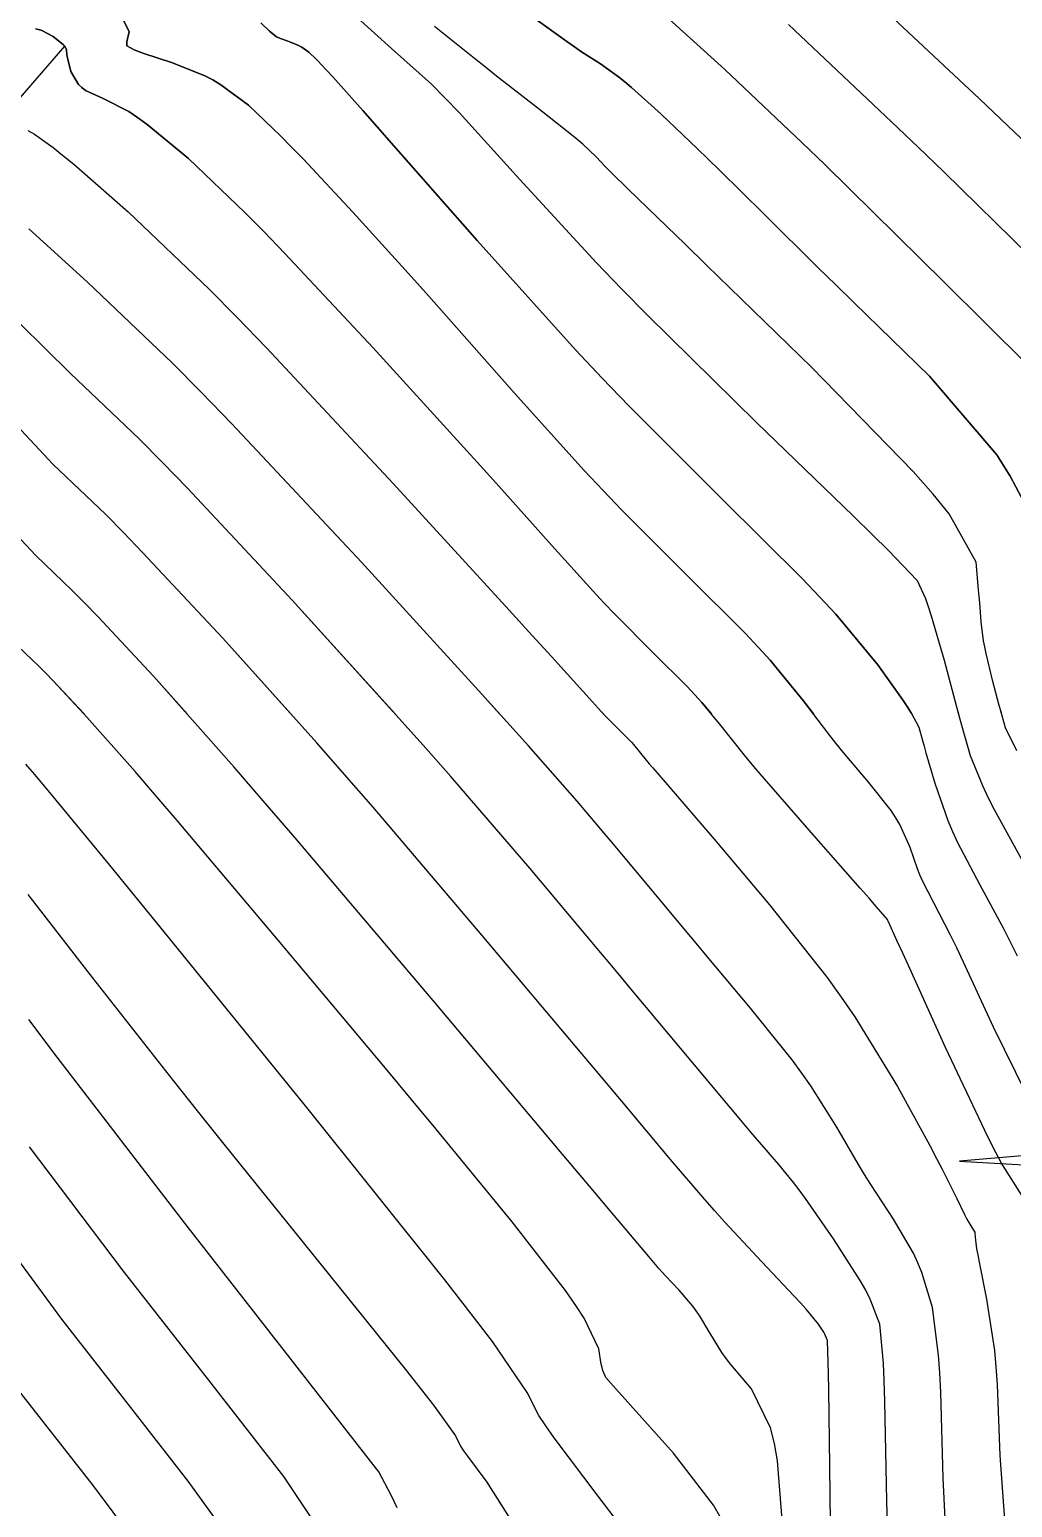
# Model space of a CAD drawing. Header units: metres. Extents: x 837475 to 838479, y 1189012 to 1191015.
# Drawn here: x 837941.09 to 837973.39, y 1189195.49 to 1189244.1 of the extents above; entities that cross this region are included whole.
import ezdxf

# ---------------------------------------------------------------- set-up
doc = ezdxf.new("R2010")
doc.units = ezdxf.units.M
doc.header["$LTSCALE"] = 0.3
for name, color, linetype in [('COTAS 10', 1, 'Continuous'), ('COTAS INT', 252, 'Continuous'), ('DRENAJE', 5, 'Continuous')]:
    doc.layers.add(name, color=color, linetype=linetype)

msp = doc.modelspace()

# ---------------------------------------------------------------- linework, layer by layer
at = {"layer": 'COTAS 10'}
for points, elevation in [([(837973.874, 1189233.08), (837971.152, 1189235.789), (837968.032, 1189238.868), (837967.235, 1189239.644), (837966.468, 1189240.386), (837963.942, 1189242.786), (837961.87, 1189244.655)], 1800), ([(837973.874, 1189233.08), (837971.152, 1189235.789), (837968.032, 1189238.868), (837967.235, 1189239.644), (837966.468, 1189240.386), (837963.942, 1189242.786), (837961.87, 1189244.655)], 1800), ([(837973.868, 1189209.055), (837972.77, 1189211.285), (837971.786, 1189213.423), (837971.563, 1189213.893), (837971.361, 1189214.311), (837970.812, 1189215.377), (837970.443, 1189216.094), (837970.355, 1189216.291), (837970.274, 1189216.488), (837970.03, 1189217.192), (837969.698, 1189217.946), (837969.562, 1189218.173), (837969.405, 1189218.409), (837968.677, 1189219.327), (837967.826, 1189220.332), (837967.592, 1189220.622), (837967.359, 1189220.918), (837966.522, 1189222.029), (837965.435, 1189223.353), (837965.043, 1189223.783), (837964.613, 1189224.24), (837962.73, 1189226.118), (837960.555, 1189228.293), (837959.939, 1189228.937), (837959.318, 1189229.598), (837957.027, 1189232.14), (837954.797, 1189234.669), (837954.214, 1189235.324), (837953.646, 1189235.958), (837951.719, 1189238.085), (837950.081, 1189239.84), (837949.695, 1189240.24), (837949.338, 1189240.603), (837948.291, 1189241.604), (837947.382, 1189242.281), (837947.112, 1189242.44), (837946.834, 1189242.586), (837945.763, 1189243.012), (837944.854, 1189243.307), (837944.678, 1189243.37), (837944.535, 1189243.426), (837944.295, 1189243.564), (837944.291, 1189243.688), (837944.297, 1189243.735), (837944.307, 1189243.787), (837944.369, 1189244.023), (837944.174, 1189244.431)], 1790), ([(837944.174, 1189244.431), (837944.369, 1189244.023), (837944.307, 1189243.787), (837944.297, 1189243.735), (837944.291, 1189243.688), (837944.295, 1189243.564), (837944.535, 1189243.426), (837944.678, 1189243.37), (837944.854, 1189243.307), (837945.763, 1189243.012), (837946.834, 1189242.586), (837947.112, 1189242.44), (837947.382, 1189242.281), (837948.291, 1189241.604), (837949.338, 1189240.603), (837949.695, 1189240.24), (837950.081, 1189239.84), (837951.719, 1189238.085), (837953.646, 1189235.958), (837954.214, 1189235.324), (837954.797, 1189234.669), (837957.027, 1189232.14), (837959.318, 1189229.598), (837959.939, 1189228.937), (837960.555, 1189228.293), (837962.73, 1189226.118), (837964.613, 1189224.24), (837965.043, 1189223.783), (837965.435, 1189223.353), (837966.522, 1189222.029), (837966.854, 1189221.589)], 1790), ([(837967.425, 1189194.063), (837967.392, 1189196.837), (837967.359, 1189199.371), (837967.351, 1189199.865), (837967.343, 1189200.268), (837967.315, 1189200.978), (837967.255, 1189201.134), (837967.226, 1189201.189), (837967.192, 1189201.25), (837967.024, 1189201.512), (837966.616, 1189202.007), (837966.429, 1189202.215), (837966.212, 1189202.454), (837965.16, 1189203.57), (837963.935, 1189204.886), (837963.607, 1189205.25), (837963.284, 1189205.614), (837962.159, 1189206.93), (837960.545, 1189208.861), (837959.914, 1189209.614), (837959.203, 1189210.461), (837955.971, 1189214.305), (837952.381, 1189218.517), (837951.444, 1189219.596), (837950.532, 1189220.637), (837947.445, 1189224.08), (837944.809, 1189226.901), (837944.181, 1189227.55), (837943.597, 1189228.142), (837941.855, 1189229.802), (837940.522, 1189231.241)], 1780), ([(837940.522, 1189231.241), (837941.855, 1189229.802), (837943.597, 1189228.142), (837944.181, 1189227.55), (837944.809, 1189226.901), (837947.445, 1189224.08), (837949.679, 1189221.589)], 1780), ([(837953.172, 1189195.473), (837952.972, 1189195.892), (837952.574, 1189196.659), (837946.196, 1189204.838), (837942, 1189210.295), (837941.07, 1189211.535)], 1770), ([(837998.957, 1189209.198), (837971.651, 1189206.877), (837998.656, 1189205.33)], 1810)]:
    msp.add_lwpolyline(points, dxfattribs=dict(at, elevation=elevation))
at = {"layer": 'COTAS INT'}
for points, elevation in [([(837968.125, 1189245.742), (837972.309, 1189241.813), (837973.246, 1189240.926), (837974.086, 1189240.126)], 1804), ([(837974.086, 1189240.126), (837973.246, 1189240.926), (837972.309, 1189241.813), (837968.125, 1189245.742)], 1804), ([(837970.084, 1189221.589), (837970.067, 1189221.62), (837969.935, 1189221.827), (837969.776, 1189222.067), (837968.972, 1189223.206), (837967.59, 1189224.864), (837967.066, 1189225.43), (837966.481, 1189226.043), (837963.858, 1189228.646), (837960.784, 1189231.719), (837959.914, 1189232.629), (837959.036, 1189233.565), (837955.799, 1189237.156), (837953.07, 1189240.268), (837952.513, 1189240.902), (837952.042, 1189241.436), (837951.058, 1189242.543), (837950.68, 1189242.948), (837950.591, 1189243.04), (837950.509, 1189243.124), (837950.267, 1189243.355), (837950.042, 1189243.516), (837949.97, 1189243.555), (837949.893, 1189243.593), (837949.582, 1189243.711), (837949.283, 1189243.826), (837949.214, 1189243.861), (837949.152, 1189243.898), (837948.977, 1189244.046), (837948.694, 1189244.316)], 1792), ([(837948.694, 1189244.316), (837948.977, 1189244.046), (837949.152, 1189243.898), (837949.214, 1189243.861), (837949.283, 1189243.826), (837949.582, 1189243.711), (837949.893, 1189243.593), (837949.97, 1189243.555), (837950.042, 1189243.516), (837950.267, 1189243.355), (837950.509, 1189243.124), (837950.591, 1189243.04), (837950.68, 1189242.948), (837951.058, 1189242.543), (837952.042, 1189241.436), (837952.513, 1189240.902), (837953.07, 1189240.268), (837955.799, 1189237.156), (837959.036, 1189233.565), (837959.914, 1189232.629), (837960.784, 1189231.719), (837963.858, 1189228.646), (837966.481, 1189226.043), (837967.066, 1189225.43), (837967.59, 1189224.864), (837968.972, 1189223.206), (837969.776, 1189222.067), (837969.935, 1189221.827), (837970.067, 1189221.62), (837970.315, 1189221.147), (837970.438, 1189220.708), (837970.491, 1189220.522), (837970.552, 1189220.309), (837970.842, 1189219.308), (837971.276, 1189218.08), (837971.428, 1189217.724), (837971.594, 1189217.36), (837972.31, 1189215.985), (837973.112, 1189214.503), (837973.332, 1189214.071), (837973.552, 1189213.629)], 1792), ([(837951.867, 1189244.48), (837952.985, 1189243.472), (837954.297, 1189242.295), (837954.737, 1189241.854), (837955.21, 1189241.364), (837957.193, 1189239.177), (837959.725, 1189236.422), (837960.545, 1189235.573), (837961.415, 1189234.687), (837964.987, 1189231.174), (837968.172, 1189228.092), (837968.799, 1189227.477), (837969.316, 1189226.965), (837970.263, 1189225.978), (837970.536, 1189225.387), (837970.628, 1189225.124), (837970.727, 1189224.819), (837971.145, 1189223.359), (837971.558, 1189221.82), (837971.655, 1189221.464), (837971.745, 1189221.139), (837972.003, 1189220.221), (837972.407, 1189219.228), (837972.588, 1189218.855), (837972.798, 1189218.441), (837973.807, 1189216.594)], 1794), ([(837951.867, 1189244.48), (837952.985, 1189243.472), (837954.297, 1189242.295), (837954.737, 1189241.854), (837955.21, 1189241.364), (837957.193, 1189239.177), (837959.725, 1189236.422), (837960.545, 1189235.573), (837961.415, 1189234.687), (837964.987, 1189231.174), (837968.172, 1189228.092), (837968.799, 1189227.477), (837969.316, 1189226.965), (837970.263, 1189225.978), (837970.536, 1189225.387), (837970.628, 1189225.124), (837970.727, 1189224.819), (837971.145, 1189223.359), (837971.558, 1189221.82), (837971.621, 1189221.589)], 1794), ([(837973.539, 1189220.375), (837973.165, 1189221.134), (837973.055, 1189221.529), (837973.012, 1189221.687), (837972.963, 1189221.867), (837972.741, 1189222.694), (837972.527, 1189223.576), (837972.483, 1189223.79), (837972.446, 1189223.992), (837972.367, 1189224.615), (837972.319, 1189225.244), (837972.301, 1189225.45), (837972.282, 1189225.669), (837972.198, 1189226.578), (837971.31, 1189228.17), (837970.784, 1189228.82), (837970.137, 1189229.561), (837966.789, 1189232.996), (837963.344, 1189236.346), (837962.636, 1189237.034), (837962.035, 1189237.618), (837960.751, 1189238.862), (837960.234, 1189239.368), (837960.115, 1189239.486), (837960.008, 1189239.596), (837959.71, 1189239.915), (837959.272, 1189240.322), (837959.076, 1189240.487), (837958.848, 1189240.675), (837957.753, 1189241.542), (837956.443, 1189242.568), (837956.08, 1189242.855), (837955.715, 1189243.144), (837954.396, 1189244.202)], 1796), ([(837973.039, 1189221.589), (837973.012, 1189221.687), (837972.963, 1189221.867), (837972.741, 1189222.694), (837972.527, 1189223.576), (837972.483, 1189223.79), (837972.446, 1189223.992), (837972.367, 1189224.615), (837972.319, 1189225.244), (837972.301, 1189225.45), (837972.282, 1189225.669), (837972.198, 1189226.578), (837971.31, 1189228.17), (837970.784, 1189228.82), (837970.137, 1189229.561), (837966.789, 1189232.996), (837963.344, 1189236.346), (837962.636, 1189237.034), (837962.035, 1189237.618), (837960.751, 1189238.862), (837960.234, 1189239.368), (837960.115, 1189239.486), (837960.008, 1189239.596), (837959.71, 1189239.915), (837959.272, 1189240.322), (837959.076, 1189240.487), (837958.848, 1189240.675), (837957.753, 1189241.542), (837956.443, 1189242.568), (837956.08, 1189242.855), (837955.715, 1189243.144), (837954.396, 1189244.202)], 1796), ([(837957.626, 1189244.511), (837958.745, 1189243.703), (837958.999, 1189243.525), (837959.228, 1189243.367), (837959.854, 1189242.964), (837960.445, 1189242.544), (837960.652, 1189242.376), (837960.878, 1189242.185), (837961.851, 1189241.308), (837963.037, 1189240.181), (837963.397, 1189239.833), (837963.771, 1189239.469), (837965.236, 1189238.023), (837967.014, 1189236.264), (837967.586, 1189235.703), (837968.192, 1189235.109), (837970.666, 1189232.695), (837972.881, 1189230.109), (837973.324, 1189229.407), (837973.692, 1189228.711)], 1798), ([(837973.692, 1189228.711), (837973.324, 1189229.407), (837972.881, 1189230.109), (837970.666, 1189232.695), (837968.192, 1189235.109), (837967.586, 1189235.703), (837967.014, 1189236.264), (837965.236, 1189238.023), (837963.771, 1189239.469), (837963.397, 1189239.833), (837963.037, 1189240.181), (837961.851, 1189241.308), (837960.878, 1189242.185), (837960.652, 1189242.376), (837960.445, 1189242.544), (837959.854, 1189242.964), (837959.228, 1189243.367), (837958.999, 1189243.525), (837958.745, 1189243.703), (837957.626, 1189244.511)], 1798), ([(837966.034, 1189244.264), (837969.423, 1189241.065), (837970.296, 1189240.229), (837971.141, 1189239.415), (837973.957, 1189236.654)], 1802), ([(837966.034, 1189244.264), (837969.423, 1189241.065), (837970.296, 1189240.229), (837971.141, 1189239.415), (837973.957, 1189236.654)], 1802), ([(837973.764, 1189205.647), (837973.039, 1189206.808), (837972.775, 1189207.307), (837972.483, 1189207.885), (837971.199, 1189210.613), (837970.02, 1189213.217), (837969.794, 1189213.716), (837969.611, 1189214.118), (837969.315, 1189214.768), (837969.304, 1189214.789), (837969.302, 1189214.795), (837969.299, 1189214.801), (837969.292, 1189214.821), (837968.917, 1189215.258), (837968.682, 1189215.526), (837968.391, 1189215.858), (837966.867, 1189217.59), (837965.25, 1189219.449), (837964.899, 1189219.861), (837964.59, 1189220.23), (837963.827, 1189221.191), (837963.189, 1189221.967), (837962.959, 1189222.22), (837962.707, 1189222.488), (837961.602, 1189223.59), (837960.326, 1189224.866), (837959.964, 1189225.244), (837959.6, 1189225.632), (837958.256, 1189227.123), (837956.523, 1189229.07), (837955.915, 1189229.746), (837955.25, 1189230.48), (837952.381, 1189233.628), (837949.482, 1189236.733), (837948.799, 1189237.441), (837948.167, 1189238.083), (837946.315, 1189239.853), (837944.963, 1189240.972), (837944.646, 1189241.204), (837944.354, 1189241.402), (837943.507, 1189241.833), (837942.93, 1189242.097), (837942.807, 1189242.189), (837942.701, 1189242.289), (837942.454, 1189242.72), (837942.346, 1189243.124), (837942.327, 1189243.208), (837942.314, 1189243.279), (837942.304, 1189243.434), (837942.251, 1189243.546), (837942.209, 1189243.59), (837942.156, 1189243.64), (837941.865, 1189243.869), (837941.494, 1189244.066), (837941.39, 1189244.096), (837941.285, 1189244.116)], 1788), ([(837941.285, 1189244.116), (837941.39, 1189244.096), (837941.494, 1189244.066), (837941.865, 1189243.869), (837942.156, 1189243.64), (837942.209, 1189243.59), (837942.251, 1189243.546), (837942.304, 1189243.434), (837942.314, 1189243.279), (837942.327, 1189243.208), (837942.346, 1189243.124), (837942.454, 1189242.72), (837942.701, 1189242.289), (837942.807, 1189242.189), (837942.93, 1189242.097), (837943.507, 1189241.833), (837944.354, 1189241.402), (837944.646, 1189241.204), (837944.963, 1189240.972), (837946.315, 1189239.853), (837948.167, 1189238.083), (837948.799, 1189237.441), (837949.482, 1189236.733), (837952.381, 1189233.628), (837955.25, 1189230.48), (837955.915, 1189229.746), (837956.523, 1189229.07), (837958.256, 1189227.123), (837959.6, 1189225.632), (837959.964, 1189225.244), (837960.326, 1189224.866), (837961.602, 1189223.59), (837962.707, 1189222.488), (837962.959, 1189222.22), (837963.189, 1189221.967), (837963.5, 1189221.589)], 1788), ([(837941.038, 1189240.773), (837941.252, 1189240.654), (837941.874, 1189240.217), (837942.18, 1189239.968), (837942.543, 1189239.664), (837944.339, 1189238.102), (837946.996, 1189235.562), (837947.903, 1189234.641), (837948.883, 1189233.625), (837953.042, 1189229.171), (837956.853, 1189225.003), (837957.615, 1189224.167), (837958.25, 1189223.471), (837959.484, 1189222.107), (837959.882, 1189221.666), (837959.989, 1189221.551), (837960.096, 1189221.439), (837960.474, 1189221.062), (837960.801, 1189220.736), (837960.875, 1189220.656), (837960.943, 1189220.582), (837961.132, 1189220.352), (837961.362, 1189220.063), (837961.456, 1189219.951), (837961.563, 1189219.825), (837962.059, 1189219.256), (837962.927, 1189218.25), (837963.268, 1189217.849), (837963.654, 1189217.395), (837965.412, 1189215.313), (837967.301, 1189212.919), (837967.769, 1189212.268), (837968.213, 1189211.621), (837969.617, 1189209.331), (837970.676, 1189207.393), (837970.902, 1189206.97), (837971.099, 1189206.595), (837971.571, 1189205.652), (837971.818, 1189205.126), (837971.874, 1189205.015), (837971.924, 1189204.919), (837972.062, 1189204.698), (837972.14, 1189204.575), (837972.153, 1189204.541), (837972.163, 1189204.507), (837972.169, 1189204.382), (837972.216, 1189203.994), (837972.252, 1189203.792), (837972.298, 1189203.551), (837972.545, 1189202.341), (837972.801, 1189200.654), (837972.852, 1189200.112), (837972.894, 1189199.538), (837972.978, 1189197.192), (837973.186, 1189194.331)], 1786), ([(837941.038, 1189240.773), (837941.252, 1189240.654), (837941.874, 1189240.217), (837942.18, 1189239.968), (837942.543, 1189239.664), (837944.339, 1189238.102), (837946.996, 1189235.562), (837947.903, 1189234.641), (837948.883, 1189233.625), (837953.042, 1189229.171), (837956.853, 1189225.003), (837957.615, 1189224.167), (837958.25, 1189223.471), (837959.484, 1189222.107), (837959.882, 1189221.666), (837959.954, 1189221.589)], 1786), ([(837971.272, 1189193.323), (837971.123, 1189196.45), (837971.046, 1189199.279), (837971.01, 1189199.918), (837970.968, 1189200.496), (837970.764, 1189202.065), (837970.418, 1189203.218), (837970.287, 1189203.533), (837970.14, 1189203.848), (837969.482, 1189204.969), (837968.736, 1189206.109), (837968.533, 1189206.435), (837968.333, 1189206.765), (837967.626, 1189207.993), (837966.769, 1189209.358), (837966.474, 1189209.775), (837966.154, 1189210.208), (837964.791, 1189211.911), (837963.359, 1189213.614), (837962.996, 1189214.048), (837962.647, 1189214.464), (837961.507, 1189215.832), (837960.501, 1189217.041), (837960.236, 1189217.358), (837959.978, 1189217.667), (837959.094, 1189218.72), (837957.493, 1189220.534), (837956.782, 1189221.324), (837955.954, 1189222.238), (837951.999, 1189226.575), (837947.75, 1189231.122), (837946.737, 1189232.168), (837945.796, 1189233.122), (837942.99, 1189235.796), (837941.073, 1189237.546)], 1784), ([(837956.542, 1189221.589), (837955.954, 1189222.238), (837951.999, 1189226.575), (837947.75, 1189231.122), (837946.737, 1189232.168), (837945.796, 1189233.122), (837942.99, 1189235.796), (837941.073, 1189237.546)], 1784), ([(837969.359, 1189192.316), (837969.267, 1189195.708), (837969.206, 1189198.978), (837969.183, 1189199.658), (837969.157, 1189200.239), (837969.04, 1189201.521), (837968.723, 1189202.343), (837968.571, 1189202.633), (837968.391, 1189202.951), (837967.511, 1189204.328), (837966.591, 1189205.648), (837966.386, 1189205.93), (837966.203, 1189206.177), (837965.722, 1189206.767), (837965.079, 1189207.498), (837964.794, 1189207.833), (837964.463, 1189208.225), (837962.878, 1189210.123), (837960.91, 1189212.485), (837960.336, 1189213.171), (837959.751, 1189213.871), (837957.533, 1189216.512), (837954.937, 1189219.526), (837954.113, 1189220.46), (837953.243, 1189221.437), (837949.722, 1189225.327), (837946.279, 1189229.012), (837945.459, 1189229.859), (837944.696, 1189230.632), (837942.423, 1189232.799), (837940.788, 1189234.417)], 1782), ([(837953.106, 1189221.589), (837949.722, 1189225.327), (837946.279, 1189229.012), (837945.459, 1189229.859), (837944.696, 1189230.632), (837942.423, 1189232.799), (837940.788, 1189234.417)], 1782), ([(837965.876, 1189194.397), (837965.675, 1189197.021), (837965.571, 1189197.595), (837965.445, 1189198.103), (837964.816, 1189199.385), (837964.139, 1189200.186), (837963.984, 1189200.389), (837963.843, 1189200.585), (837963.447, 1189201.228), (837963.107, 1189201.803), (837963.001, 1189201.957), (837962.889, 1189202.108), (837962.439, 1189202.632), (837961.991, 1189203.11), (837961.88, 1189203.232), (837961.774, 1189203.349), (837961.44, 1189203.737), (837960.18, 1189205.238), (837959.492, 1189206.057), (837958.656, 1189207.05), (837954.41, 1189212.098), (837949.825, 1189217.509), (837948.775, 1189218.732), (837947.821, 1189219.837), (837945.168, 1189222.832), (837943.338, 1189224.791), (837942.902, 1189225.241), (837942.497, 1189225.652), (837941.288, 1189226.804), (837940.362, 1189227.803)], 1778), ([(837940.362, 1189227.803), (837941.288, 1189226.804), (837942.497, 1189225.652), (837942.902, 1189225.241), (837943.338, 1189224.791), (837945.168, 1189222.832), (837946.269, 1189221.589)], 1778), ([(837963.827, 1189195.12), (837963.574, 1189195.56), (837962.259, 1189197.271), (837960.928, 1189198.752), (837960.664, 1189199.047), (837960.446, 1189199.292), (837960.037, 1189199.762), (837959.932, 1189199.996), (837959.906, 1189200.092), (837959.882, 1189200.201), (837959.804, 1189200.71), (837959.325, 1189201.714), (837959.047, 1189202.135), (837958.706, 1189202.619), (837956.952, 1189204.886), (837954.456, 1189207.932), (837953.648, 1189208.908), (837952.789, 1189209.941), (837949.265, 1189214.149), (837945.942, 1189218.077), (837945.21, 1189218.933), (837944.56, 1189219.689), (837942.892, 1189221.585), (837941.868, 1189222.68), (837941.624, 1189222.932), (837941.397, 1189223.162), (837940.721, 1189223.807)], 1776), ([(837942.889, 1189221.589), (837941.868, 1189222.68), (837941.624, 1189222.932), (837941.397, 1189223.162), (837940.721, 1189223.807)], 1776), ([(837961.243, 1189193.926), (837959.776, 1189195.858), (837958.335, 1189197.776), (837958.057, 1189198.175), (837957.83, 1189198.517), (837957.445, 1189199.274), (837956.308, 1189200.944), (837955.606, 1189201.86), (837954.737, 1189202.974), (837950.202, 1189208.638), (837945.516, 1189214.418), (837944.551, 1189215.605), (837943.731, 1189216.612), (837941.97, 1189218.756), (837941.263, 1189219.591), (837941.108, 1189219.773), (837940.969, 1189219.934)], 1774), ([(837941.042, 1189215.651), (837943.149, 1189212.917), (837945.804, 1189209.544), (837946.606, 1189208.535), (837947.437, 1189207.494), (837950.68, 1189203.467), (837953.443, 1189200.026), (837953.972, 1189199.355), (837954.399, 1189198.805), (837955.087, 1189197.839), (837955.258, 1189197.502), (837955.358, 1189197.35), (837955.482, 1189197.173), (837956.123, 1189196.32), (837956.937, 1189195.042)], 1772), ([(837941.082, 1189207.345), (837944.174, 1189203.26), (837946.971, 1189199.673), (837949.442, 1189196.505), (837950.356, 1189195.13)], 1768), ([(837947.74, 1189194.367), (837946.311, 1189196.35), (837944.269, 1189198.968), (837942.153, 1189201.681), (837940.164, 1189204.395)], 1766), ([(837940.131, 1189200.103), (837943.18, 1189196.196), (837945.125, 1189193.605)], 1764)]:
    msp.add_lwpolyline(points, dxfattribs=dict(at, elevation=elevation))
at = {"layer": 'DRENAJE'}
msp.add_line((837940.782, 1189241.854, 1786), (837942.251, 1189243.546, 1788), dxfattribs=at)

doc.saveas('drawing.dxf')
